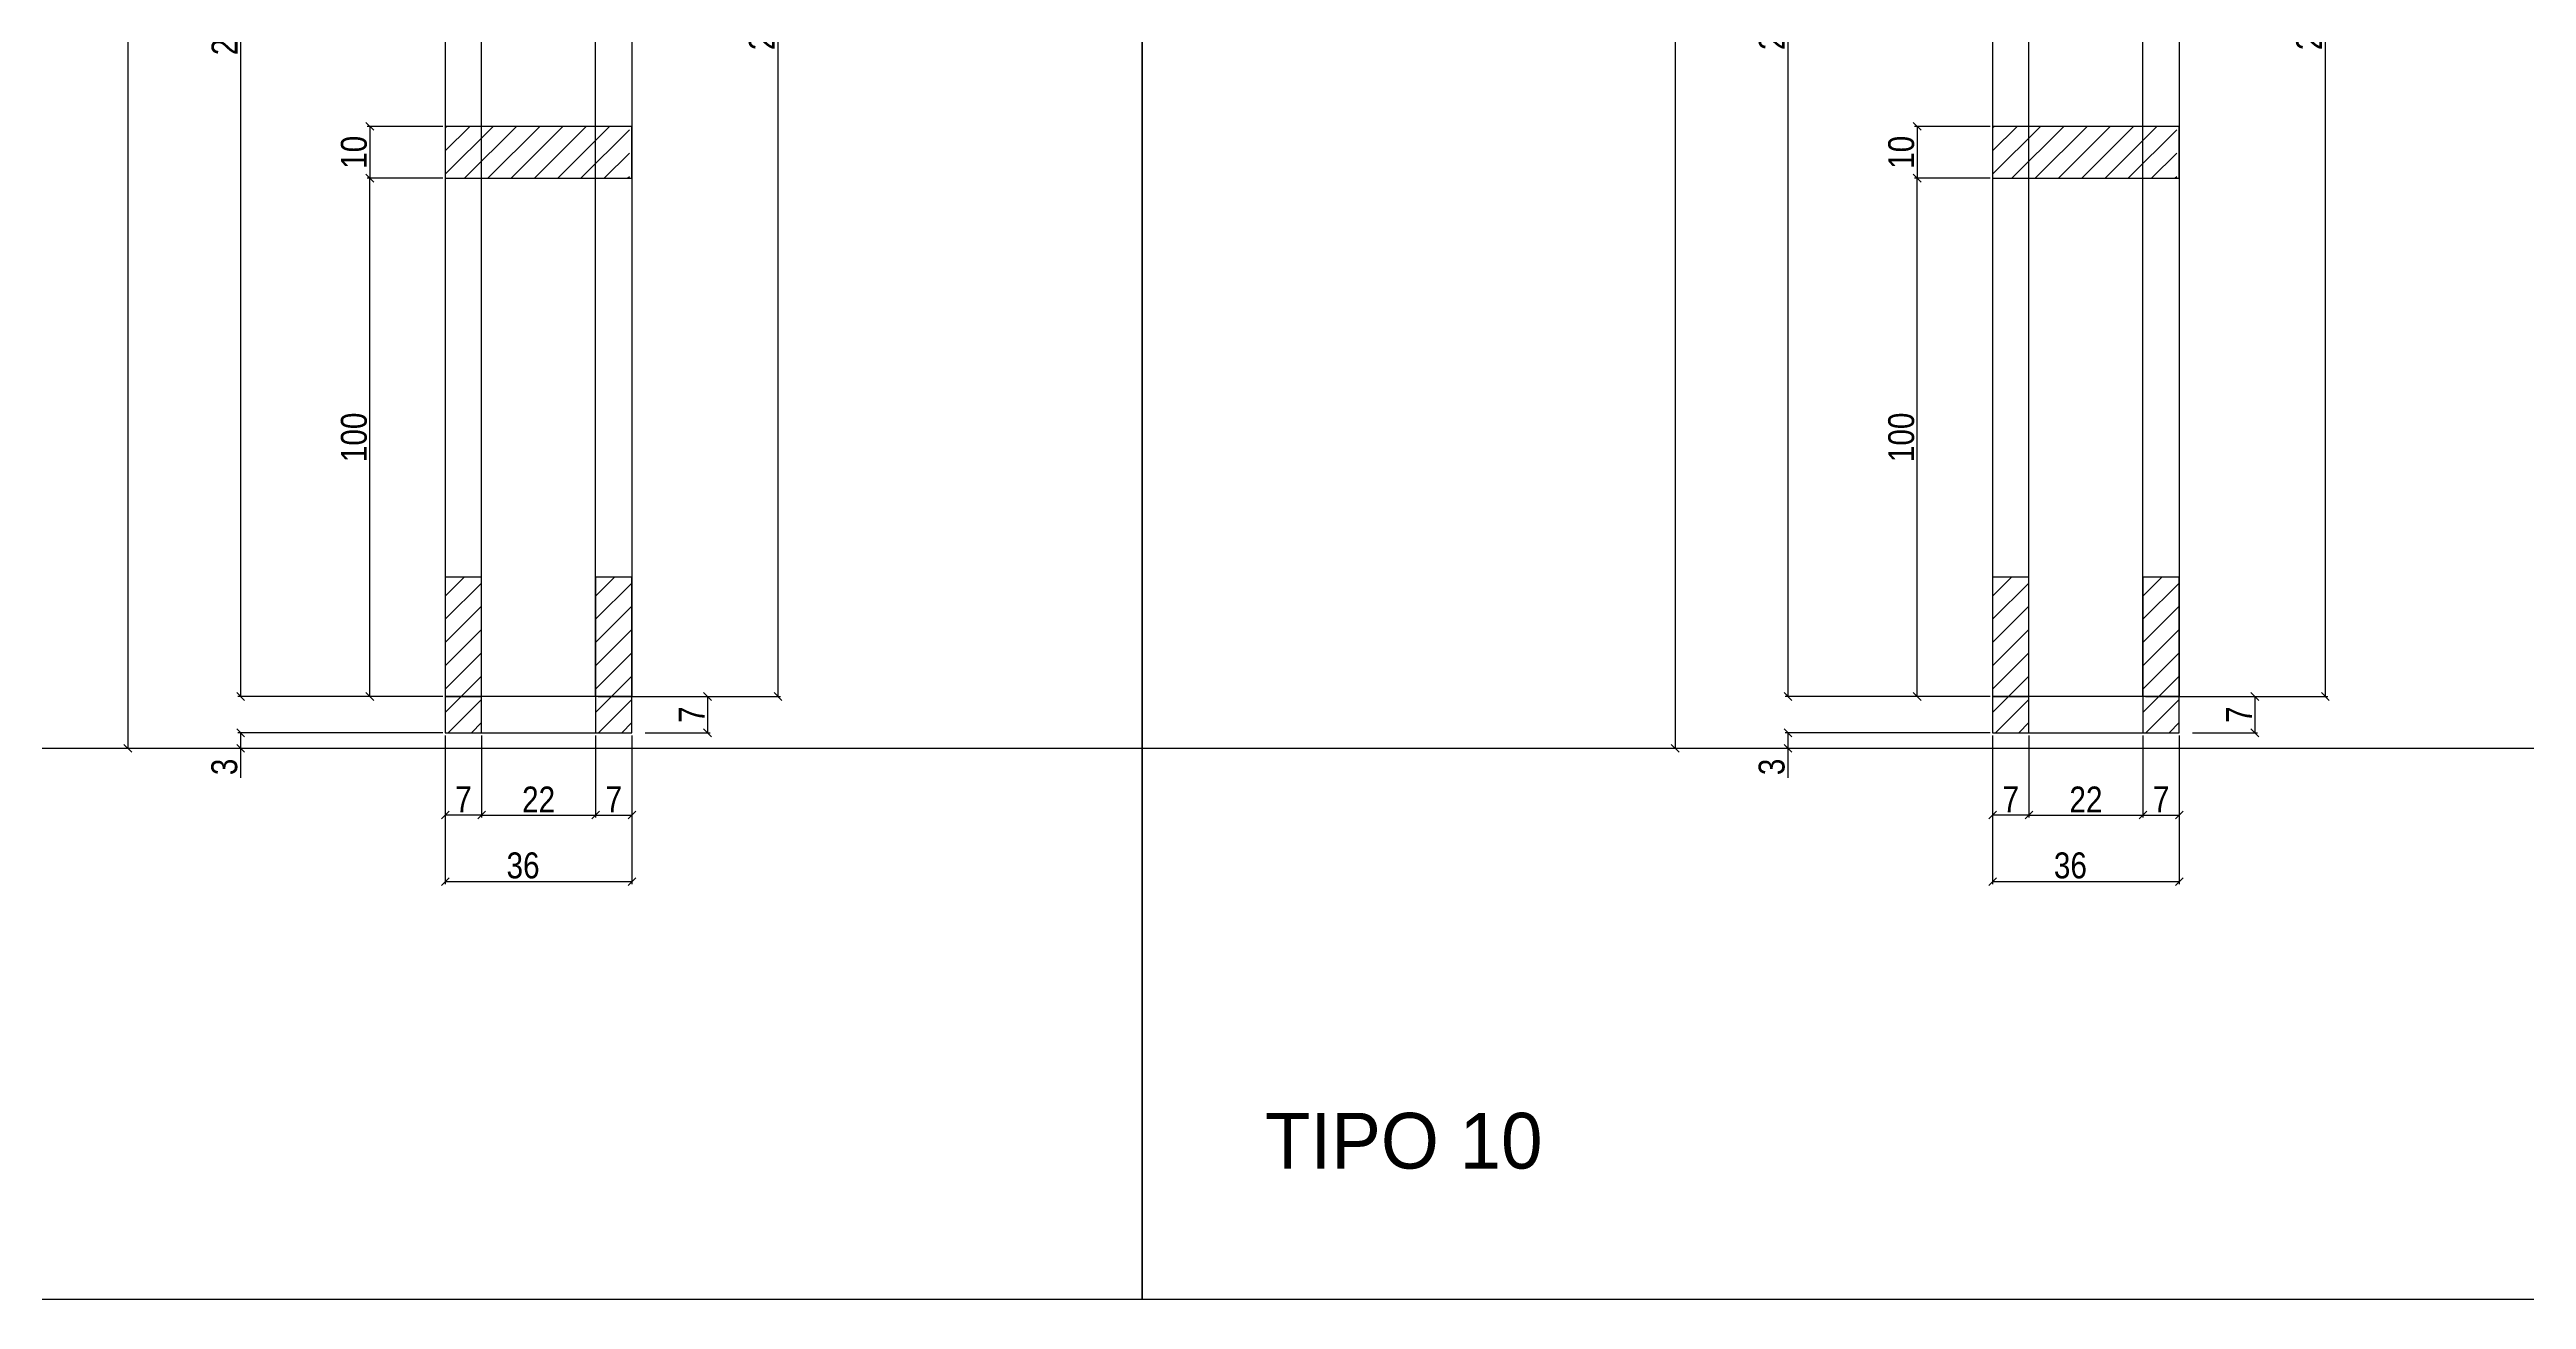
# Model space of a CAD drawing. Extents: x 17311 to 161354, y 153625 to 213544.
# Drawn here: x 19826 to 20781, y 208437 to 208919 of the extents above; entities that cross this region are included whole.
import ezdxf

# ---------------------------------------------------------------- set-up
doc = ezdxf.new("R2010")
doc.units = 0
doc.layers.get('0').update_dxf_attribs({"linetype": 'CONTINUOUS'})
doc.layers.get('DEFPOINTS').update_dxf_attribs({"linetype": 'CONTINUOUS'})
for name, color, linetype in [('8', 111, 'CONTINUOUS'), ('COTA', 241, 'CONTINUOUS'), ('detalhes', 4, 'CONTINUOUS'), ('Painéis', 200, 'CONTINUOUS'), ('SARR_7x7', 40, 'CONTINUOUS'), ('TIRAS REESCORAMENTO', 252, 'CONTINUOUS'), ('VIGAS', 3, 'CONTINUOUS')]:
    doc.layers.add(name, color=color, linetype=linetype)
doc.styles.add('COTA TECNICA 2X', font='techl___.ttf', dxfattribs={"height": 10})
doc.styles.add('ROMAS860', font='ROMAS860.SHX', dxfattribs={"height": 8.5})
doc.dimstyles.new('SECAO', dxfattribs={"dimscale": 0.333333, "dimtxt": 5, "dimasz": 9, "dimexe": 3, "dimexo": 3, "dimgap": 3, "dimtad": 1, "dimdec": 1, "dimlfac": 0.5, "dimzin": 12, "dimdsep": 46, "dimtxsty": 'COTA TECNICA 2X', "dimblk1": 'OBLIQUE', "dimblk2": 'OBLIQUE', "dimsah": 1, "dimcen": 0.9, "dimclrd": 4, "dimclre": 4, "dimclrt": 240, "dimadec": 1, "dimazin": 3, "dimtfac": 1, "dimtdec": 1, "dimtmove": 0, "dimatfit": 3, "dimfxl": 1, "dimtolj": 1, "dimtzin": 12, "dimarcsym": 0})

# ---------------------------------------------------------------- blocks, each defined once
blk = doc.blocks.new('_Oblique')
at = {"color": 0, "linetype": 'ByBlock', "lineweight": -2}
blk.add_line((-0.5, -0.5), (0.5, 0.5), dxfattribs=at)
blk = doc.blocks.new('*D3021')
at = {"layer": 'DEFPOINTS', "color": 0, "transparency": 16777216}
for p in [(19978.5, 209183.77), (19899.54, 208669.68), (19978.5, 208669.68)]:
    blk.add_point(p, dxfattribs=at)
at = {"layer": 'detalhes', "color": 4, "lineweight": -2, "transparency": 16777216}
for p, q in [((19977.5, 209183.77), (19898.54, 209183.77)), ((19899.54, 209183.77), (19899.54, 208669.68)), ((19977.5, 208669.68), (19898.54, 208669.68))]:
    blk.add_line(p, q, dxfattribs=at)
at = {"layer": 'detalhes', "color": 4, "lineweight": -2, "transparency": 16777216, "xscale": 3, "yscale": 3, "zscale": 3}
for p, rotation in [((19899.54, 209183.77), 90), ((19899.54, 208669.68), 270)]:
    blk.add_blockref('_Oblique', p, dxfattribs=dict(at, rotation=rotation))
at = {"layer": 'detalhes', "color": 240, "transparency": 16777216, "insert": (19893.43, 208926.72), "char_height": 10, "attachment_point": 5, "rotation": 90, "style": 'COTA TECNICA 2X'}
blk.add_mtext('\\A1;257', dxfattribs=at)
blk = doc.blocks.new('*D3022')
at = {"layer": 'DEFPOINTS', "color": 0, "transparency": 16777216}
for p in [(19978.5, 208655.68), (20050.5, 208655.68), (20050.5, 208598.23)]:
    blk.add_point(p, dxfattribs=at)
at = {"layer": 'detalhes', "color": 4, "lineweight": -2, "transparency": 16777216}
for p, q in [((19978.5, 208654.68), (19978.5, 208597.23)), ((20050.5, 208654.68), (20050.5, 208597.23)), ((19978.5, 208598.23), (20050.5, 208598.23))]:
    blk.add_line(p, q, dxfattribs=at)
at = {"layer": 'detalhes', "color": 4, "lineweight": -2, "transparency": 16777216, "xscale": 3, "yscale": 3, "zscale": 3, "rotation": 180}
blk.add_blockref('_Oblique', (19978.5, 208598.23), dxfattribs=at)
at = {"layer": 'detalhes', "color": 4, "lineweight": -2, "transparency": 16777216, "xscale": 3, "yscale": 3, "zscale": 3}
blk.add_blockref('_Oblique', (20050.5, 208598.23), dxfattribs=at)
at = {"layer": 'detalhes', "color": 240, "transparency": 16777216, "insert": (20008.5, 208604.44), "char_height": 10, "attachment_point": 5, "style": 'COTA TECNICA 2X'}
blk.add_mtext('\\A1;36', dxfattribs=at)
blk = doc.blocks.new('*D3023')
at = {"layer": 'DEFPOINTS', "color": 0, "transparency": 16777216}
for p in [(19992.5, 208655.68), (20036.5, 208655.68), (20036.5, 208623.94)]:
    blk.add_point(p, dxfattribs=at)
at = {"layer": 'detalhes', "color": 4, "lineweight": -2, "transparency": 16777216}
for p, q in [((19992.5, 208654.68), (19992.5, 208622.94)), ((20036.5, 208654.68), (20036.5, 208622.94)), ((19992.5, 208623.94), (20036.5, 208623.94))]:
    blk.add_line(p, q, dxfattribs=at)
at = {"layer": 'detalhes', "color": 4, "lineweight": -2, "transparency": 16777216, "xscale": 3, "yscale": 3, "zscale": 3, "rotation": 180}
blk.add_blockref('_Oblique', (19992.5, 208623.94), dxfattribs=at)
at = {"layer": 'detalhes', "color": 4, "lineweight": -2, "transparency": 16777216, "xscale": 3, "yscale": 3, "zscale": 3}
blk.add_blockref('_Oblique', (20036.5, 208623.94), dxfattribs=at)
at = {"layer": 'detalhes', "color": 240, "transparency": 16777216, "insert": (20014.5, 208629.94), "char_height": 10, "attachment_point": 5, "style": 'COTA TECNICA 2X'}
blk.add_mtext('\\A1;22', dxfattribs=at)
blk = doc.blocks.new('*D3024')
at = {"layer": 'DEFPOINTS', "color": 0, "transparency": 16777216}
for p in [(20036.5, 208623.94), (20050.5, 208623.94), (20050.5, 208623.94)]:
    blk.add_point(p, dxfattribs=at)
at = {"layer": 'detalhes', "color": 4, "lineweight": -2, "transparency": 16777216}
blk.add_line((20036.5, 208623.94), (20050.5, 208623.94), dxfattribs=at)
at = {"layer": 'detalhes', "color": 4, "lineweight": -2, "transparency": 16777216, "xscale": 3, "yscale": 3, "zscale": 3, "rotation": 180}
blk.add_blockref('_Oblique', (20036.5, 208623.94), dxfattribs=at)
at = {"layer": 'detalhes', "color": 4, "lineweight": -2, "transparency": 16777216, "xscale": 3, "yscale": 3, "zscale": 3}
blk.add_blockref('_Oblique', (20050.5, 208623.94), dxfattribs=at)
at = {"layer": 'detalhes', "color": 240, "transparency": 16777216, "insert": (20043.5, 208630.02), "char_height": 10, "attachment_point": 5, "style": 'COTA TECNICA 2X'}
blk.add_mtext('\\A1;7', dxfattribs=at)
blk = doc.blocks.new('*D3025')
at = {"layer": 'DEFPOINTS', "color": 0, "transparency": 16777216}
for p in [(19978.5, 208623.94), (19978.5, 208623.94), (19992.5, 208623.94)]:
    blk.add_point(p, dxfattribs=at)
at = {"layer": 'detalhes', "color": 4, "lineweight": -2, "transparency": 16777216}
blk.add_line((19992.5, 208623.94), (19978.5, 208623.94), dxfattribs=at)
at = {"layer": 'detalhes', "color": 4, "lineweight": -2, "transparency": 16777216, "xscale": 3, "yscale": 3, "zscale": 3, "rotation": 180}
blk.add_blockref('_Oblique', (19978.5, 208623.94), dxfattribs=at)
at = {"layer": 'detalhes', "color": 4, "lineweight": -2, "transparency": 16777216, "xscale": 3, "yscale": 3, "zscale": 3}
blk.add_blockref('_Oblique', (19992.5, 208623.94), dxfattribs=at)
at = {"layer": 'detalhes', "color": 240, "transparency": 16777216, "insert": (19985.5, 208630.02), "char_height": 10, "attachment_point": 5, "style": 'COTA TECNICA 2X'}
blk.add_mtext('\\A1;7', dxfattribs=at)
blk = doc.blocks.new('*D3026')
at = {"layer": 'DEFPOINTS', "color": 0, "transparency": 16777216}
for p in [(19978.5, 208889.7), (19949.4, 208869.7), (19978.5, 208869.7)]:
    blk.add_point(p, dxfattribs=at)
at = {"layer": 'detalhes', "color": 4, "lineweight": -2, "transparency": 16777216}
for p, q in [((19977.5, 208889.7), (19948.4, 208889.7)), ((19949.4, 208889.7), (19949.4, 208869.7)), ((19977.5, 208869.7), (19948.4, 208869.7))]:
    blk.add_line(p, q, dxfattribs=at)
at = {"layer": 'detalhes', "color": 4, "lineweight": -2, "transparency": 16777216, "xscale": 3, "yscale": 3, "zscale": 3}
for p, rotation in [((19949.4, 208889.7), 90), ((19949.4, 208869.7), 270)]:
    blk.add_blockref('_Oblique', p, dxfattribs=dict(at, rotation=rotation))
at = {"layer": 'detalhes', "color": 240, "transparency": 16777216, "insert": (19943.3, 208879.7), "char_height": 10, "attachment_point": 5, "rotation": 90, "style": 'COTA TECNICA 2X'}
blk.add_mtext('\\A1;10', dxfattribs=at)
blk = doc.blocks.new('*D3029')
at = {"layer": 'DEFPOINTS', "color": 0, "transparency": 16777216}
for p in [(19918.02, 209225.77), (19856.04, 208649.68), (19978.5, 208649.68)]:
    blk.add_point(p, dxfattribs=at)
at = {"layer": 'detalhes', "color": 4, "lineweight": -2, "transparency": 16777216}
for p, q in [((19917.02, 209225.77), (19855.04, 209225.77)), ((19856.04, 209225.77), (19856.04, 208649.68)), ((19977.5, 208649.68), (19855.04, 208649.68))]:
    blk.add_line(p, q, dxfattribs=at)
at = {"layer": 'detalhes', "color": 4, "lineweight": -2, "transparency": 16777216, "xscale": 3, "yscale": 3, "zscale": 3}
for p, rotation in [((19856.04, 209225.77), 90), ((19856.04, 208649.68), 270)]:
    blk.add_blockref('_Oblique', p, dxfattribs=dict(at, rotation=rotation))
at = {"layer": 'detalhes', "color": 240, "transparency": 16777216, "insert": (19849.94, 208937.73), "char_height": 10, "attachment_point": 5, "rotation": 90, "style": 'COTA TECNICA 2X'}
blk.add_mtext('\\A1;288', dxfattribs=at)
blk = doc.blocks.new('*D3030')
at = {"layer": 'DEFPOINTS', "color": 0, "transparency": 16777216}
for p in [(19899.54, 208649.68), (19978.5, 208655.68), (19978.5, 208649.68)]:
    blk.add_point(p, dxfattribs=at)
at = {"layer": 'detalhes', "color": 4, "lineweight": -2, "transparency": 16777216}
for p, q in [((19977.5, 208655.68), (19898.54, 208655.68)), ((19977.5, 208649.68), (19898.54, 208649.68)), ((19899.54, 208655.68), (19899.54, 208649.68)), ((19899.54, 208649.68), (19899.54, 208638.35))]:
    blk.add_line(p, q, dxfattribs=at)
at = {"layer": 'detalhes', "color": 4, "lineweight": -2, "transparency": 16777216, "xscale": 3, "yscale": 3, "zscale": 3}
for p, rotation in [((19899.54, 208655.68), 90), ((19899.54, 208649.68), 270)]:
    blk.add_blockref('_Oblique', p, dxfattribs=dict(at, rotation=rotation))
at = {"layer": 'detalhes', "color": 240, "transparency": 16777216, "insert": (19893.32, 208642.52), "char_height": 10, "attachment_point": 5, "rotation": 90, "style": 'COTA TECNICA 2X'}
blk.add_mtext('\\A1;3', dxfattribs=at)
blk = doc.blocks.new('*D3033')
at = {"layer": 'DEFPOINTS', "color": 0, "transparency": 16777216}
for p in [(19949.4, 208869.7), (19978.5, 208869.7), (19977.5, 208669.68)]:
    blk.add_point(p, dxfattribs=at)
at = {"layer": 'detalhes', "color": 4, "lineweight": -2, "transparency": 16777216}
for p, q in [((19977.5, 208869.7), (19948.4, 208869.7)), ((19949.4, 208669.68), (19949.4, 208869.7)), ((19976.5, 208669.68), (19948.4, 208669.68))]:
    blk.add_line(p, q, dxfattribs=at)
at = {"layer": 'detalhes', "color": 4, "lineweight": -2, "transparency": 16777216, "xscale": 3, "yscale": 3, "zscale": 3}
for p, rotation in [((19949.4, 208869.7), 90), ((19949.4, 208669.68), 270)]:
    blk.add_blockref('_Oblique', p, dxfattribs=dict(at, rotation=rotation))
at = {"layer": 'detalhes', "color": 240, "transparency": 16777216, "insert": (19943.3, 208769.69), "char_height": 10, "attachment_point": 5, "rotation": 90, "style": 'COTA TECNICA 2X'}
blk.add_mtext('\\A1;100', dxfattribs=at)
blk = doc.blocks.new('*D3036')
at = {"layer": 'DEFPOINTS', "color": 0, "transparency": 16777216}
for p in [(20051.5, 209187.65), (20051.5, 208669.68), (20106.79, 208669.68)]:
    blk.add_point(p, dxfattribs=at)
at = {"layer": 'detalhes', "color": 4, "lineweight": -2, "transparency": 16777216}
for p, q in [((20052.5, 209187.65), (20107.79, 209187.65)), ((20106.79, 209187.65), (20106.79, 208669.68)), ((20052.5, 208669.68), (20107.79, 208669.68))]:
    blk.add_line(p, q, dxfattribs=at)
at = {"layer": 'detalhes', "color": 4, "lineweight": -2, "transparency": 16777216, "xscale": 3, "yscale": 3, "zscale": 3}
for p, rotation in [((20106.79, 209187.65), 90), ((20106.79, 208669.68), 270)]:
    blk.add_blockref('_Oblique', p, dxfattribs=dict(at, rotation=rotation))
at = {"layer": 'detalhes', "color": 240, "transparency": 16777216, "insert": (20100.66, 208928.67), "char_height": 10, "attachment_point": 5, "rotation": 90, "style": 'COTA TECNICA 2X'}
blk.add_mtext('\\A1;259', dxfattribs=at)
blk = doc.blocks.new('*D3037')
at = {"layer": 'DEFPOINTS', "color": 0, "transparency": 16777216}
for p in [(20036.5, 208669.68), (20054.56, 208655.68), (20079.65, 208655.68)]:
    blk.add_point(p, dxfattribs=at)
at = {"layer": 'detalhes', "color": 4, "lineweight": -2, "transparency": 16777216}
for p, q in [((20037.5, 208669.68), (20080.65, 208669.68)), ((20079.65, 208669.68), (20079.65, 208655.68)), ((20055.56, 208655.68), (20080.65, 208655.68))]:
    blk.add_line(p, q, dxfattribs=at)
at = {"layer": 'detalhes', "color": 4, "lineweight": -2, "transparency": 16777216, "xscale": 3, "yscale": 3, "zscale": 3}
for p, rotation in [((20079.65, 208669.68), 90), ((20079.65, 208655.68), 270)]:
    blk.add_blockref('_Oblique', p, dxfattribs=dict(at, rotation=rotation))
at = {"layer": 'detalhes', "color": 240, "transparency": 16777216, "insert": (20073.57, 208662.68), "char_height": 10, "attachment_point": 5, "rotation": 90, "style": 'COTA TECNICA 2X'}
blk.add_mtext('\\A1;7', dxfattribs=at)
blk = doc.blocks.new('*D3042')
at = {"layer": 'DEFPOINTS', "color": 0, "transparency": 16777216}
for p in [(20575.31, 209187.77), (20496.35, 208669.68), (20575.31, 208669.68)]:
    blk.add_point(p, dxfattribs=at)
at = {"layer": 'detalhes', "color": 4, "lineweight": -2, "transparency": 16777216}
for p, q in [((20574.31, 209187.77), (20495.35, 209187.77)), ((20496.35, 209187.77), (20496.35, 208669.68)), ((20574.31, 208669.68), (20495.35, 208669.68))]:
    blk.add_line(p, q, dxfattribs=at)
at = {"layer": 'detalhes', "color": 4, "lineweight": -2, "transparency": 16777216, "xscale": 3, "yscale": 3, "zscale": 3}
for p, rotation in [((20496.35, 209187.77), 90), ((20496.35, 208669.68), 270)]:
    blk.add_blockref('_Oblique', p, dxfattribs=dict(at, rotation=rotation))
at = {"layer": 'detalhes', "color": 240, "transparency": 16777216, "insert": (20490.21, 208928.72), "char_height": 10, "attachment_point": 5, "rotation": 90, "style": 'COTA TECNICA 2X'}
blk.add_mtext('\\A1;259', dxfattribs=at)
blk = doc.blocks.new('*D3043')
at = {"layer": 'DEFPOINTS', "color": 0, "transparency": 16777216}
for p in [(20575.31, 208655.68), (20647.31, 208655.68), (20647.31, 208598.23)]:
    blk.add_point(p, dxfattribs=at)
at = {"layer": 'detalhes', "color": 4, "lineweight": -2, "transparency": 16777216}
for p, q in [((20575.31, 208654.68), (20575.31, 208597.23)), ((20647.31, 208654.68), (20647.31, 208597.23)), ((20575.31, 208598.23), (20647.31, 208598.23))]:
    blk.add_line(p, q, dxfattribs=at)
at = {"layer": 'detalhes', "color": 4, "lineweight": -2, "transparency": 16777216, "xscale": 3, "yscale": 3, "zscale": 3, "rotation": 180}
blk.add_blockref('_Oblique', (20575.31, 208598.23), dxfattribs=at)
at = {"layer": 'detalhes', "color": 4, "lineweight": -2, "transparency": 16777216, "xscale": 3, "yscale": 3, "zscale": 3}
blk.add_blockref('_Oblique', (20647.31, 208598.23), dxfattribs=at)
at = {"layer": 'detalhes', "color": 240, "transparency": 16777216, "insert": (20605.31, 208604.44), "char_height": 10, "attachment_point": 5, "style": 'COTA TECNICA 2X'}
blk.add_mtext('\\A1;36', dxfattribs=at)
blk = doc.blocks.new('*D3044')
at = {"layer": 'DEFPOINTS', "color": 0, "transparency": 16777216}
for p in [(20589.31, 208655.68), (20633.31, 208655.68), (20633.31, 208623.94)]:
    blk.add_point(p, dxfattribs=at)
at = {"layer": 'detalhes', "color": 4, "lineweight": -2, "transparency": 16777216}
for p, q in [((20589.31, 208654.68), (20589.31, 208622.94)), ((20633.31, 208654.68), (20633.31, 208622.94)), ((20589.31, 208623.94), (20633.31, 208623.94))]:
    blk.add_line(p, q, dxfattribs=at)
at = {"layer": 'detalhes', "color": 4, "lineweight": -2, "transparency": 16777216, "xscale": 3, "yscale": 3, "zscale": 3, "rotation": 180}
blk.add_blockref('_Oblique', (20589.31, 208623.94), dxfattribs=at)
at = {"layer": 'detalhes', "color": 4, "lineweight": -2, "transparency": 16777216, "xscale": 3, "yscale": 3, "zscale": 3}
blk.add_blockref('_Oblique', (20633.31, 208623.94), dxfattribs=at)
at = {"layer": 'detalhes', "color": 240, "transparency": 16777216, "insert": (20611.31, 208629.94), "char_height": 10, "attachment_point": 5, "style": 'COTA TECNICA 2X'}
blk.add_mtext('\\A1;22', dxfattribs=at)
blk = doc.blocks.new('*D3045')
at = {"layer": 'DEFPOINTS', "color": 0, "transparency": 16777216}
for p in [(20633.31, 208623.94), (20647.31, 208623.94), (20647.31, 208623.94)]:
    blk.add_point(p, dxfattribs=at)
at = {"layer": 'detalhes', "color": 4, "lineweight": -2, "transparency": 16777216}
blk.add_line((20633.31, 208623.94), (20647.31, 208623.94), dxfattribs=at)
at = {"layer": 'detalhes', "color": 4, "lineweight": -2, "transparency": 16777216, "xscale": 3, "yscale": 3, "zscale": 3, "rotation": 180}
blk.add_blockref('_Oblique', (20633.31, 208623.94), dxfattribs=at)
at = {"layer": 'detalhes', "color": 4, "lineweight": -2, "transparency": 16777216, "xscale": 3, "yscale": 3, "zscale": 3}
blk.add_blockref('_Oblique', (20647.31, 208623.94), dxfattribs=at)
at = {"layer": 'detalhes', "color": 240, "transparency": 16777216, "insert": (20640.31, 208630.02), "char_height": 10, "attachment_point": 5, "style": 'COTA TECNICA 2X'}
blk.add_mtext('\\A1;7', dxfattribs=at)
blk = doc.blocks.new('*D3046')
at = {"layer": 'DEFPOINTS', "color": 0, "transparency": 16777216}
for p in [(20575.31, 208623.94), (20575.31, 208623.94), (20589.31, 208623.94)]:
    blk.add_point(p, dxfattribs=at)
at = {"layer": 'detalhes', "color": 4, "lineweight": -2, "transparency": 16777216}
blk.add_line((20589.31, 208623.94), (20575.31, 208623.94), dxfattribs=at)
at = {"layer": 'detalhes', "color": 4, "lineweight": -2, "transparency": 16777216, "xscale": 3, "yscale": 3, "zscale": 3, "rotation": 180}
blk.add_blockref('_Oblique', (20575.31, 208623.94), dxfattribs=at)
at = {"layer": 'detalhes', "color": 4, "lineweight": -2, "transparency": 16777216, "xscale": 3, "yscale": 3, "zscale": 3}
blk.add_blockref('_Oblique', (20589.31, 208623.94), dxfattribs=at)
at = {"layer": 'detalhes', "color": 240, "transparency": 16777216, "insert": (20582.31, 208630.02), "char_height": 10, "attachment_point": 5, "style": 'COTA TECNICA 2X'}
blk.add_mtext('\\A1;7', dxfattribs=at)
blk = doc.blocks.new('*D3047')
at = {"layer": 'DEFPOINTS', "color": 0, "transparency": 16777216}
for p in [(20575.31, 208889.7), (20546.21, 208869.7), (20575.31, 208869.7)]:
    blk.add_point(p, dxfattribs=at)
at = {"layer": 'detalhes', "color": 4, "lineweight": -2, "transparency": 16777216}
for p, q in [((20574.31, 208889.7), (20545.21, 208889.7)), ((20546.21, 208889.7), (20546.21, 208869.7)), ((20574.31, 208869.7), (20545.21, 208869.7))]:
    blk.add_line(p, q, dxfattribs=at)
at = {"layer": 'detalhes', "color": 4, "lineweight": -2, "transparency": 16777216, "xscale": 3, "yscale": 3, "zscale": 3}
for p, rotation in [((20546.21, 208889.7), 90), ((20546.21, 208869.7), 270)]:
    blk.add_blockref('_Oblique', p, dxfattribs=dict(at, rotation=rotation))
at = {"layer": 'detalhes', "color": 240, "transparency": 16777216, "insert": (20540.11, 208879.7), "char_height": 10, "attachment_point": 5, "rotation": 90, "style": 'COTA TECNICA 2X'}
blk.add_mtext('\\A1;10', dxfattribs=at)
blk = doc.blocks.new('*D3050')
at = {"layer": 'DEFPOINTS', "color": 0, "transparency": 16777216}
for p in [(20514.83, 209225.77), (20452.85, 208649.68), (20575.31, 208649.68)]:
    blk.add_point(p, dxfattribs=at)
at = {"layer": 'detalhes', "color": 4, "lineweight": -2, "transparency": 16777216}
for p, q in [((20513.83, 209225.77), (20451.85, 209225.77)), ((20452.85, 209225.77), (20452.85, 208649.68)), ((20574.31, 208649.68), (20451.85, 208649.68))]:
    blk.add_line(p, q, dxfattribs=at)
at = {"layer": 'detalhes', "color": 4, "lineweight": -2, "transparency": 16777216, "xscale": 3, "yscale": 3, "zscale": 3}
for p, rotation in [((20452.85, 209225.77), 90), ((20452.85, 208649.68), 270)]:
    blk.add_blockref('_Oblique', p, dxfattribs=dict(at, rotation=rotation))
at = {"layer": 'detalhes', "color": 240, "transparency": 16777216, "insert": (20446.75, 208937.73), "char_height": 10, "attachment_point": 5, "rotation": 90, "style": 'COTA TECNICA 2X'}
blk.add_mtext('\\A1;288', dxfattribs=at)
blk = doc.blocks.new('*D3051')
at = {"layer": 'DEFPOINTS', "color": 0, "transparency": 16777216}
for p in [(20496.35, 208649.68), (20575.31, 208655.68), (20575.31, 208649.68)]:
    blk.add_point(p, dxfattribs=at)
at = {"layer": 'detalhes', "color": 4, "lineweight": -2, "transparency": 16777216}
for p, q in [((20574.31, 208655.68), (20495.35, 208655.68)), ((20574.31, 208649.68), (20495.35, 208649.68)), ((20496.35, 208655.68), (20496.35, 208649.68)), ((20496.35, 208649.68), (20496.35, 208638.35))]:
    blk.add_line(p, q, dxfattribs=at)
at = {"layer": 'detalhes', "color": 4, "lineweight": -2, "transparency": 16777216, "xscale": 3, "yscale": 3, "zscale": 3}
for p, rotation in [((20496.35, 208655.68), 90), ((20496.35, 208649.68), 270)]:
    blk.add_blockref('_Oblique', p, dxfattribs=dict(at, rotation=rotation))
at = {"layer": 'detalhes', "color": 240, "transparency": 16777216, "insert": (20490.13, 208642.52), "char_height": 10, "attachment_point": 5, "rotation": 90, "style": 'COTA TECNICA 2X'}
blk.add_mtext('\\A1;3', dxfattribs=at)
blk = doc.blocks.new('*D3054')
at = {"layer": 'DEFPOINTS', "color": 0, "transparency": 16777216}
for p in [(20546.21, 208869.7), (20575.31, 208869.7), (20574.31, 208669.68)]:
    blk.add_point(p, dxfattribs=at)
at = {"layer": 'detalhes', "color": 4, "lineweight": -2, "transparency": 16777216}
for p, q in [((20574.31, 208869.7), (20545.21, 208869.7)), ((20546.21, 208669.68), (20546.21, 208869.7)), ((20573.31, 208669.68), (20545.21, 208669.68))]:
    blk.add_line(p, q, dxfattribs=at)
at = {"layer": 'detalhes', "color": 4, "lineweight": -2, "transparency": 16777216, "xscale": 3, "yscale": 3, "zscale": 3}
for p, rotation in [((20546.21, 208869.7), 90), ((20546.21, 208669.68), 270)]:
    blk.add_blockref('_Oblique', p, dxfattribs=dict(at, rotation=rotation))
at = {"layer": 'detalhes', "color": 240, "transparency": 16777216, "insert": (20540.11, 208769.69), "char_height": 10, "attachment_point": 5, "rotation": 90, "style": 'COTA TECNICA 2X'}
blk.add_mtext('\\A1;100', dxfattribs=at)
blk = doc.blocks.new('*D3057')
at = {"layer": 'DEFPOINTS', "color": 0, "transparency": 16777216}
for p in [(20648.31, 209187.65), (20648.31, 208669.68), (20703.61, 208669.68)]:
    blk.add_point(p, dxfattribs=at)
at = {"layer": 'detalhes', "color": 4, "lineweight": -2, "transparency": 16777216}
for p, q in [((20649.31, 209187.65), (20704.61, 209187.65)), ((20703.61, 209187.65), (20703.61, 208669.68)), ((20649.31, 208669.68), (20704.61, 208669.68))]:
    blk.add_line(p, q, dxfattribs=at)
at = {"layer": 'detalhes', "color": 4, "lineweight": -2, "transparency": 16777216, "xscale": 3, "yscale": 3, "zscale": 3}
for p, rotation in [((20703.61, 209187.65), 90), ((20703.61, 208669.68), 270)]:
    blk.add_blockref('_Oblique', p, dxfattribs=dict(at, rotation=rotation))
at = {"layer": 'detalhes', "color": 240, "transparency": 16777216, "insert": (20697.47, 208928.67), "char_height": 10, "attachment_point": 5, "rotation": 90, "style": 'COTA TECNICA 2X'}
blk.add_mtext('\\A1;259', dxfattribs=at)
blk = doc.blocks.new('*D3058')
at = {"layer": 'DEFPOINTS', "color": 0, "transparency": 16777216}
for p in [(20633.31, 208669.68), (20651.37, 208655.68), (20676.46, 208655.68)]:
    blk.add_point(p, dxfattribs=at)
at = {"layer": 'detalhes', "color": 4, "lineweight": -2, "transparency": 16777216}
for p, q in [((20634.31, 208669.68), (20677.46, 208669.68)), ((20676.46, 208669.68), (20676.46, 208655.68)), ((20652.37, 208655.68), (20677.46, 208655.68))]:
    blk.add_line(p, q, dxfattribs=at)
at = {"layer": 'detalhes', "color": 4, "lineweight": -2, "transparency": 16777216, "xscale": 3, "yscale": 3, "zscale": 3}
for p, rotation in [((20676.46, 208669.68), 90), ((20676.46, 208655.68), 270)]:
    blk.add_blockref('_Oblique', p, dxfattribs=dict(at, rotation=rotation))
at = {"layer": 'detalhes', "color": 240, "transparency": 16777216, "insert": (20670.39, 208662.68), "char_height": 10, "attachment_point": 5, "rotation": 90, "style": 'COTA TECNICA 2X'}
blk.add_mtext('\\A1;7', dxfattribs=at)

msp = doc.modelspace()

# ---------------------------------------------------------------- hatches: boundary and pattern name
at = {"layer": 'COTA'}
h = msp.add_hatch(dxfattribs=at)
h.set_pattern_fill('ANSI31', color=256, scale=2, style=0)
h.set_pattern_definition([(45, (-6159.104, 11596.906), (-4.49012806, 4.49012806), [])])
h.paths.add_polyline_path([(20049.5, 208889.7), (19978.5, 208889.7), (19978.5, 208869.7), (20049.5, 208869.7)])
h = msp.add_hatch(dxfattribs=at)
h.set_pattern_fill('ANSI31', color=256, scale=2, style=0)
h.set_pattern_definition([(45, (-5562.2926, 11596.906), (-4.49012806, 4.49012806), [])])
h.paths.add_polyline_path([(20646.31, 208889.7), (20575.31, 208889.7), (20575.31, 208869.7), (20646.31, 208869.7)])
h = msp.add_hatch(dxfattribs=at)
h.set_pattern_fill('ANSI31', color=256, scale=2, style=0)
h.set_pattern_definition([(45, (134.281, 202846.491), (-4.490128, 4.490128), [])])
h.paths.add_polyline_path([(19978.5, 208655.68), (19992.5, 208655.68), (19992.5, 208715.68), (19978.5, 208715.68)])
h = msp.add_hatch(dxfattribs=at)
h.set_pattern_fill('ANSI31', color=256, scale=2, style=0)
h.set_pattern_definition([(45, (192.281, 202846.491), (-4.490128, 4.490128), [])])
h.paths.add_polyline_path([(20036.5, 208655.68), (20050.5, 208655.68), (20050.5, 208715.68), (20036.5, 208715.68)])
h = msp.add_hatch(dxfattribs=at)
h.set_pattern_fill('ANSI31', color=256, scale=2, style=0)
h.set_pattern_definition([(45, (731.0927, 202846.491), (-4.490128, 4.490128), [])])
h.paths.add_polyline_path([(20575.31, 208655.68), (20589.31, 208655.68), (20589.31, 208715.68), (20575.31, 208715.68)])
h = msp.add_hatch(dxfattribs=at)
h.set_pattern_fill('ANSI31', color=256, scale=2, style=0)
h.set_pattern_definition([(45, (789.0927, 202846.491), (-4.490128, 4.490128), [])])
h.paths.add_polyline_path([(20633.31, 208655.68), (20647.31, 208655.68), (20647.31, 208715.68), (20633.31, 208715.68)])

# ---------------------------------------------------------------- linework, layer by layer
at = {"linetype": 'Continuous'}
for points in [[(20000.5, 208655.68), (20050.5, 208655.68), (20050.5, 208669.68), (19978.5, 208669.68), (19978.5, 208655.68), (20000.5, 208655.68)], [(20597.31, 208655.68), (20647.31, 208655.68), (20647.31, 208669.68), (20575.31, 208669.68), (20575.31, 208655.68), (20597.31, 208655.68)]]:
    msp.add_lwpolyline(points, dxfattribs=at)
at = {"layer": '8', "color": 5, "linetype": 'Continuous'}
msp.add_lwpolyline([(20247.34, 208436.98), (19650.53, 208436.98), (19650.53, 209401.76), (20247.34, 209401.76)], close=True, dxfattribs=at)
at = {"layer": 'Painéis'}
for points in [[(19978.5, 208869.7), (20050.5, 208869.7), (20050.5, 208889.7), (19978.5, 208889.7), (19978.5, 208869.7)], [(20575.31, 208869.7), (20647.31, 208869.7), (20647.31, 208889.7), (20575.31, 208889.7), (20575.31, 208869.7)]]:
    msp.add_lwpolyline(points, dxfattribs=at)
for points in [[(19978.5, 208655.68), (19992.5, 208655.68), (19992.5, 208715.68), (19978.5, 208715.68)], [(20036.5, 208655.68), (20050.5, 208655.68), (20050.5, 208715.68), (20036.5, 208715.68)], [(20575.31, 208655.68), (20589.31, 208655.68), (20589.31, 208715.68), (20575.31, 208715.68)], [(20633.31, 208655.68), (20647.31, 208655.68), (20647.31, 208715.68), (20633.31, 208715.68)]]:
    msp.add_lwpolyline(points, close=True, dxfattribs=at)
at = {"layer": 'SARR_7x7', "linetype": 'Continuous'}
for points in [[(20050.5, 208669.68), (20036.5, 208669.68), (20036.5, 209187.65), (20050.5, 209187.65)], [(20575.31, 208669.68), (20589.31, 208669.68), (20589.31, 209187.87), (20575.31, 209187.87)], [(20647.31, 208669.68), (20633.31, 208669.68), (20633.31, 209187.65), (20647.31, 209187.65)], [(19978.5, 208669.68), (19992.5, 208669.68), (19992.5, 209183.87), (19978.5, 209183.87)]]:
    msp.add_lwpolyline(points, close=True, dxfattribs=at)
at = {"layer": 'TIRAS REESCORAMENTO', "linetype": 'ByBlock'}
msp.add_line((22634.59, 208649.68), (17860.1, 208649.68), dxfattribs=at)
at = {"layer": 'VIGAS', "color": 5}
msp.add_lwpolyline([(20844.16, 208436.98), (20247.34, 208436.98), (20247.34, 209401.76), (20844.16, 209401.76)], close=True, dxfattribs=at)

# ---------------------------------------------------------------- texts
at = {"linetype": 'Continuous', "style": 'ROMAS860'}
msp.add_text('TIPO 10', height=21.505, dxfattribs=at).set_placement((20294.63, 208487.5))

# ---------------------------------------------------------------- dimensions: what is measured, and where the dimension line sits
at = {"layer": 'detalhes', "color": 3}
for base, p1, p2, picture, middle in [((19856.04, 208649.68), (19918.02, 209225.77), (19978.5, 208649.68), '*D3029', (19849.94, 208937.73)), ((20452.85, 208649.68), (20514.83, 209225.77), (20575.31, 208649.68), '*D3050', (20446.75, 208937.73)), ((19899.54, 208669.68), (19978.5, 209183.77), (19978.5, 208669.68), '*D3021', (19893.43, 208926.72)), ((20106.79, 208669.68), (20051.5, 209187.65), (20051.5, 208669.68), '*D3036', (20100.66, 208928.67)), ((20496.35, 208669.68), (20575.31, 209187.77), (20575.31, 208669.68), '*D3042', (20490.21, 208928.72)), ((20703.61, 208669.68), (20648.31, 209187.65), (20648.31, 208669.68), '*D3057', (20697.47, 208928.67)), ((19949.4, 208869.7), (19978.5, 208889.7), (19978.5, 208869.7), '*D3026', (19943.3, 208879.7)), ((20546.21, 208869.7), (20575.31, 208889.7), (20575.31, 208869.7), '*D3047', (20540.11, 208879.7)), ((19949.4, 208869.7), (19977.5, 208669.68), (19978.5, 208869.7), '*D3033', (19943.3, 208769.69)), ((20546.21, 208869.7), (20574.31, 208669.68), (20575.31, 208869.7), '*D3054', (20540.11, 208769.69)), ((20079.65, 208655.68), (20036.5, 208669.68), (20054.56, 208655.68), '*D3037', (20073.57, 208662.68)), ((20676.46, 208655.68), (20633.31, 208669.68), (20651.37, 208655.68), '*D3058', (20670.39, 208662.68)), ((19899.54, 208649.68), (19978.5, 208655.68), (19978.5, 208649.68), '*D3030', (19893.32, 208642.52)), ((20496.35, 208649.68), (20575.31, 208655.68), (20575.31, 208649.68), '*D3051', (20490.13, 208642.52))]:
    dim = msp.add_linear_dim(base=base, p1=p1, p2=p2, angle=90, dimstyle='SECAO', dxfattribs=at)
    dim.commit()
    dim.dimension.update_dxf_attribs({"geometry": picture, "text_midpoint": middle})
for base, p1, p2, picture, middle in [((20050.5, 208598.23), (19978.5, 208655.68), (20050.5, 208655.68), '*D3022', (20008.5, 208598.23)), ((20036.5, 208623.94), (19992.5, 208655.68), (20036.5, 208655.68), '*D3023', (20014.5, 208623.94)), ((20647.31, 208598.23), (20575.31, 208655.68), (20647.31, 208655.68), '*D3043', (20605.31, 208598.23)), ((20633.31, 208623.94), (20589.31, 208655.68), (20633.31, 208655.68), '*D3044', (20611.31, 208623.94)), ((20050.5, 208623.94), (20036.5, 208623.94), (20050.5, 208623.94), '*D3024', (20043.5, 208623.94)), ((20647.31, 208623.94), (20633.31, 208623.94), (20647.31, 208623.94), '*D3045', (20640.31, 208623.94))]:
    dim = msp.add_linear_dim(base=base, p1=p1, p2=p2, dimstyle='SECAO', dxfattribs=at)
    dim.commit()
    dim.dimension.update_dxf_attribs({"geometry": picture, "text_midpoint": middle, "dimtype": 160})
for base, p1, p2, picture, middle in [((19978.5, 208623.94), (19992.5, 208623.94), (19978.5, 208623.94), '*D3025', (19985.5, 208630.02)), ((20575.31, 208623.94), (20589.31, 208623.94), (20575.31, 208623.94), '*D3046', (20582.31, 208630.02))]:
    dim = msp.add_linear_dim(base=base, p1=p1, p2=p2, dimstyle='SECAO', dxfattribs=at)
    dim.commit()
    dim.dimension.update_dxf_attribs({"geometry": picture, "text_midpoint": middle})

doc.saveas('drawing.dxf')
